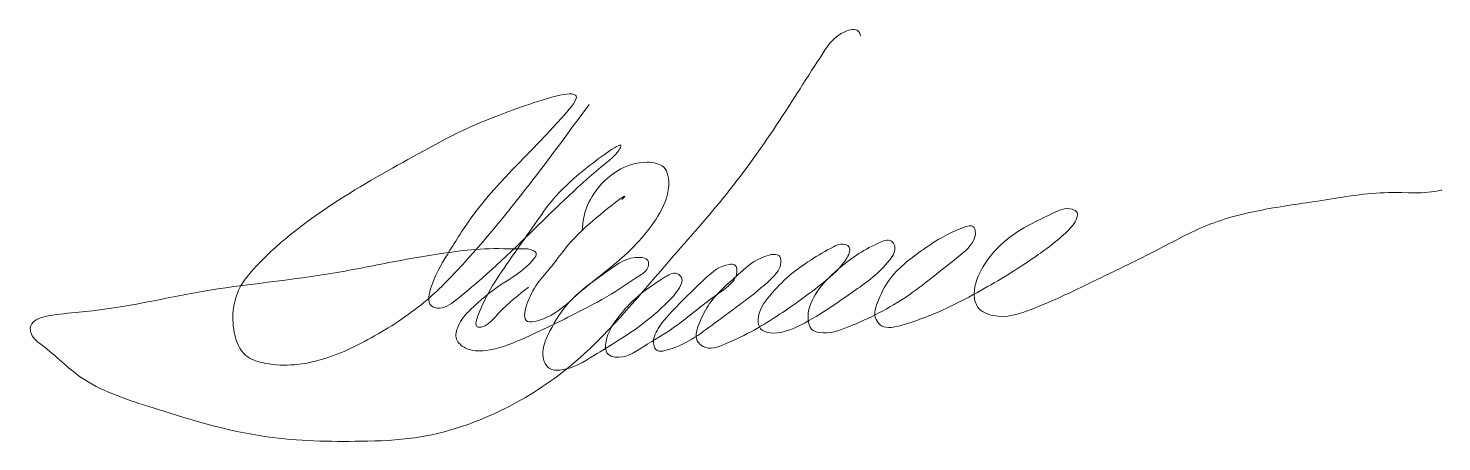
# Model space of a CAD drawing. Header units: millimetres. Extents: x 36247 to 37729, y 17932 to 18366.
import ezdxf

# ---------------------------------------------------------------- set-up
doc = ezdxf.new("R2010")
doc.units = ezdxf.units.MM
doc.header["$LTSCALE"] = 0.5
doc.layers.add('Рамка', color=7, linetype='Continuous', lineweight=30)

# ---------------------------------------------------------------- blocks, each defined once
blk = doc.blocks.new('Платонов')
at = {"color": 7, "lineweight": 5}
for points in [[(1156.5, 399.9), (1152.9, 407), (1134.2, 406.1), (1104, 376.7), (1038.7, 275.6), (963.7, 172.8), (884.8, 81), (750.9, -61.1), (657, -122), (595.8, -147.1), (533.4, -161.8), (458.4, -166.7), (326.5, -160.4), (160.2, -117.7), (66.3, -77), (13, -32.9), (-2.5, -16.8), (-3.9, -11.8), (53.6, 12.7), (236, 42.8), (424.6, 69.4), (513.7, 86.3), (581.7, 97.5), (630.8, 102.4), (683.4, 102.4), (698.1, 100.3), (703, 96.1), (699.5, 88.4), (653.2, 51.9), (611.2, 17.6), (593.6, -6.2), (591.5, -23.8), (604.1, -36.4), (632.2, -39.9), (683.4, -23.8), (761.9, 14.1), (813.8, 42.8), (847.5, 65.2), (859.4, 77.2), (858.7, 86.3), (847.5, 90.5), (804, 72.2), (750, 28.8), (722, -12.5), (714.9, -28.7), (714.2, -55.3), (721.3, -65.1), (736, -67.2), (784.4, -46.2), (844.7, -7.6), (888.2, 29.5), (902.9, 47.7), (906.4, 61), (899.4, 68), (883.3, 63.1), (852.4, 42.1), (811.7, -1.3), (801.2, -23.8), (803.3, -44.8), (813.1, -49), (851.7, -35), (900.1, -4.1), (947.8, 33), (974.4, 53.3), (982.8, 66.6), (980, 80), (973, 80.7), (940.1, 61.7), (898.7, 21.1), (873.4, -9), (867.1, -31.5), (872, -39.9), (882.6, -39.9), (952.5, -1.3), (1031, 60.3), (1044.4, 80.5), (1043.3, 91.7), (1022, 91.7), (988.4, 69.3), (945.2, 25.8), (931.3, -0.2), (928, -26.1), (936.3, -34.4), (967.3, -30.6), (1043, 10.8), (1103.8, 55), (1137.5, 90.4), (1140.8, 98.6), (1140.2, 104.7), (1128.1, 109.1), (1118.1, 105.3), (1056.8, 65), (1029.2, 36.8), (1013.1, 3.1), (1016.4, -9.6), (1029.7, -15.1), (1067.8, -6.3), (1148.5, 44.5), (1196.6, 86.5), (1203.8, 106.4), (1199.4, 113), (1180.6, 110.2), (1125.3, 74.4), (1092.7, 37.9), (1082.8, 3.7), (1087.7, -10.1), (1098.8, -14.6), (1139.1, -6.8), (1221.5, 36.3), (1286.7, 86.5), (1314.3, 115.2), (1316.5, 126.8), (1313.8, 133.4), (1299.9, 132.3), (1246.9, 103.6), (1200.5, 64.4), (1181.1, 30.7), (1177.8, 3.7), (1185.6, -5.2), (1212.6, -4.6), (1279.5, 20.8), (1324, 44.1), (1398.3, 90), (1445.1, 127.1), (1458.3, 145.6), (1458.6, 153), (1451.7, 157.8), (1424.7, 152.1), (1362.4, 116.9), (1327.6, 77.7), (1314.9, 39.4), (1319.7, 21.2), (1341.5, 9), (1394.6, 17.7), (1487.5, 59.9), (1571, 101), (1641.1, 135.5), (1716.9, 156.7), (1800.4, 170), (1893.9, 181.1), (1967.4, 184.5), (1968.2, 184.7)], [(776.9, 304.4), (603.5, 84.2), (550, 30.8), (477.1, -19.4), (399.3, -53.4), (319.9, -56.7), (297.3, -46.9), (281, -14.6), (290.8, 51.8), (307, 72.9), (537.1, 234.8), (687.8, 302.8), (759.1, 314.1), (738, 285), (598.6, 126.3), (582.4, 100.4), (556.5, 50.2), (556.5, 22.7), (564.6, 19.4), (590.5, 30.8), (799.6, 221.8), (815.9, 237.2), (820.7, 244.3), (777.5, 218.8), (703.9, 141.2), (648.2, 60.8), (623.7, 14.5), (621.8, -7), (625.8, -7), (645.8, 7.4), (688.1, 45.7), (692.1, 48.8)], [(767.3, 128), (769.3, 146.1), (783.4, 179.3), (816.6, 211.5), (857.8, 223.5), (881, 216.5), (888, 190.4), (872.9, 148.1), (822.6, 89.8), (759.2, 37.5), (717, 6.4), (688.8, 2.4), (690.8, 27.5), (725, 78.8), (771.3, 132.1), (823.6, 172.3), (822.6, 171.3)]]:
    blk.add_spline(points, degree=3, dxfattribs=at)

msp = doc.modelspace()

# ---------------------------------------------------------------- block references
at = {"layer": 'Рамка', "color": 0, "linetype": 'Continuous', "lineweight": 9, "ltscale": 50, "xscale": 0.75, "yscale": 0.75, "zscale": 0.75}
msp.add_blockref('Платонов', (36252.4, 18058), dxfattribs=at)

doc.saveas('drawing.dxf')
